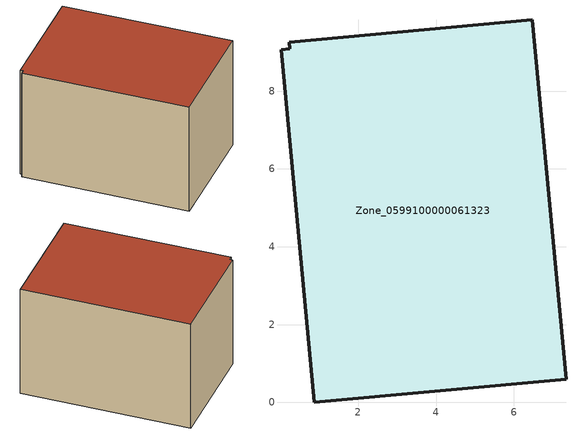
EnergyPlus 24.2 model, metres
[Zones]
Zone_0599100000061323
 floor ground (C_G): 0.02,9.06 0.24,9.09 0.23,9.26 6.47,9.84 7.34,0.6 0.87,0 z0
 wall outside (C_F): 0.87,0 7.34,0.6 6.47,9.84 0.23,9.26 0.24,9.09 0.02,9.06 0.87,0 z0:6.38
 roof outside (C_R): 0.24,9.09 0.02,9.06 0.87,0 7.34,0.6 6.47,9.84 0.23,9.26 z6.38
[BUILDING]
Pand.0599100000061323: North Axis=0; Terrain=City; Loads Convergence Tolerance Value=0.04; Temperature Convergence Tolerance Value=0.4; Solar Distribution=FullExterior; Maximum Number of Warmup Days=25; Minimum Number of Warmup Days=1
[Site:Location]
Rotterdam.The.Hague.AP_ZH_NLD Design_Conditions: Latitude=51.96; Longitude=4.45; Time Zone=1; Elevation=-4.5
[SITE:GROUNDTEMPERATURE:BUILDINGSURFACE]
18, 18, 18, 18, 18, 18, 18, 18, 18, 18, 18, 18
[MATERIAL] Thermal Absorptance=0.9; Solar Absorptance=0.7; Visible Absorptance=0.7
Name | Roughness | Thickness | Conductivity | Density | Specific Heat
G.TC.1946-1964 | MediumSmooth | 0.15 | 1 | 540 | 1210
F.TC.1946-1964 | Rough | 0.3 | 0.857143 | 1920 | 840
R.TC.1946-1964 | MediumRough | 0.2 | 0.235294 | 1500 | 1000
[CONSTRUCTION]
C_G: G.TC.1946-1964
C_F: F.TC.1946-1964
C_R: R.TC.1946-1964
[ZONE]
Zone_0599100000061323: Type=1; Multiplier=1; Ceiling Height=Autocalculate; Volume=Autocalculate; Floor Area=autocalculate; Part of Total Floor Area=Yes
[ZONEINFILTRATION:DESIGNFLOWRATE]
Infil_Zone_0599100000061323: Zone or ZoneList or Space or SpaceList=Zone_0599100000061323; Schedule=AlwaysOn; Design Flow Rate Calculation Method=Flow/Area; Flow Rate per Floor Area=0.003; Constant Term Coefficient=1; Temperature Term Coefficient=0; Velocity Term Coefficient=0; Velocity Squared Term Coefficient=0
[HVACTEMPLATE:ZONE:IDEALLOADSAIRSYSTEM]
Zone_0599100000061323: Maximum Heating Supply Air Temperature=50; Minimum Cooling Supply Air Temperature=13; Maximum Heating Supply Air Humidity Ratio=0.0156; Minimum Cooling Supply Air Humidity Ratio=0.0077; Heating Limit=NoLimit; Cooling Limit=NoLimit; Dehumidification Control Type=ConstantSensibleHeatRatio; Cooling Sensible Heat Ratio=0.7; Dehumidification Setpoint=60; Humidification Control Type=None; Humidification Setpoint=30; Outdoor Air Method=None; Outdoor Air Flow Rate per Person=0.00944; Outdoor Air Flow Rate per Zone Floor Area=0; Outdoor Air Flow Rate per Zone=0; Demand Controlled Ventilation Type=None; Outdoor Air Economizer Type=NoEconomizer; Heat Recovery Type=None; Sensible Heat Recovery Effectiveness=0.7; Latent Heat Recovery Effectiveness=0.65
[ZONECONTROL:THERMOSTAT]
ThermostatControl_Zone_0599100000061323: Zone or ZoneList=Zone_0599100000061323; Control Type Schedule=DualSetpointControlType; Control 1=Thermostat_Zone_0599100000061323; Temperature Difference Between Cutout And Setpoint=0
[THERMOSTATSETPOINT:DUALSETPOINT]
Thermostat_Zone_0599100000061323: Heating Setpoint Temperature Schedule=HeatingSetpoint_Zone_0599100000061323; Cooling Setpoint Temperature Schedule=CoolingSetpoint_Zone_0599100000061323
[SCHEDULE:COMPACT]
HeatingSetpoint_Zone_0599100000061323: Through: 12/31, For: AllDays, Until: 24:00, 21
CoolingSetpoint_Zone_0599100000061323: Through: 12/31, For: AllDays, Until: 24:00, 24
DualSetpointControlType: Through: 12/31, For: AllDays, Until: 24:00, 4
AlwaysOn: Through: 12/31, For: AllDays, Until: 24:00, 1
